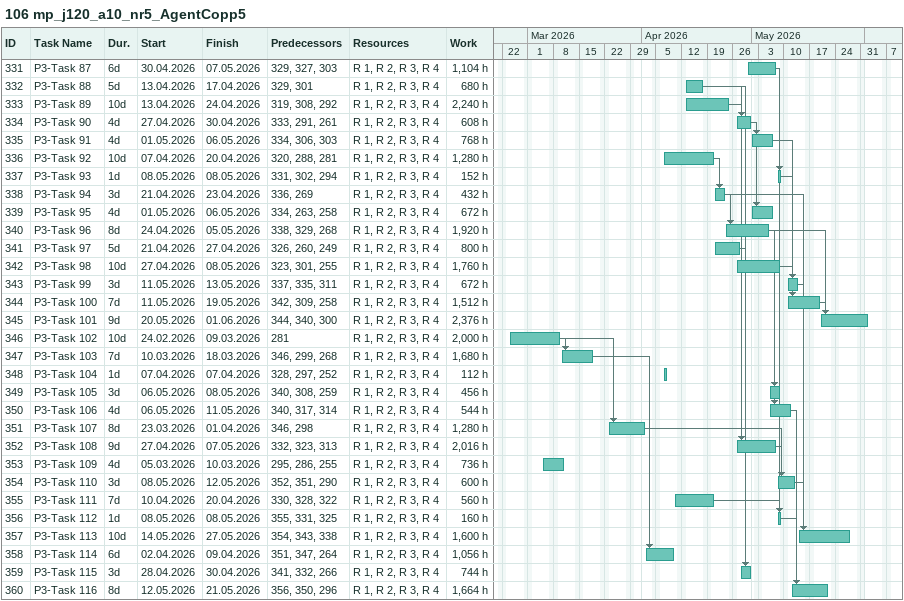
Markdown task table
106 mp_j120_a10_nr5_AgentCopp5

| ID | Task | Duration | Start | Finish | Predecessors | Resources | Work (h) |
|---|---|---|---|---|---|---|---|
| 331 | P3-Task 87 | 6d | 2026-04-30 | 2026-05-07 | 329, 327, 303 | R 1, R 2, R 3, R 4 | 1104 |
| 332 | P3-Task 88 | 5d | 2026-04-13 | 2026-04-17 | 329, 301 | R 1, R 2, R 3, R 4 | 680 |
| 333 | P3-Task 89 | 10d | 2026-04-13 | 2026-04-24 | 319, 308, 292 | R 1, R 2, R 3, R 4 | 2240 |
| 334 | P3-Task 90 | 4d | 2026-04-27 | 2026-04-30 | 333, 291, 261 | R 1, R 2, R 3, R 4 | 608 |
| 335 | P3-Task 91 | 4d | 2026-05-01 | 2026-05-06 | 334, 306, 303 | R 1, R 2, R 3, R 4 | 768 |
| 336 | P3-Task 92 | 10d | 2026-04-07 | 2026-04-20 | 320, 288, 281 | R 1, R 2, R 3, R 4 | 1280 |
| 337 | P3-Task 93 | 1d | 2026-05-08 | 2026-05-08 | 331, 302, 294 | R 1, R 2, R 3, R 4 | 152 |
| 338 | P3-Task 94 | 3d | 2026-04-21 | 2026-04-23 | 336, 269 | R 1, R 2, R 3, R 4 | 432 |
| 339 | P3-Task 95 | 4d | 2026-05-01 | 2026-05-06 | 334, 263, 258 | R 1, R 2, R 3, R 4 | 672 |
| 340 | P3-Task 96 | 8d | 2026-04-24 | 2026-05-05 | 338, 329, 268 | R 1, R 2, R 3, R 4 | 1920 |
| 341 | P3-Task 97 | 5d | 2026-04-21 | 2026-04-27 | 326, 260, 249 | R 1, R 2, R 3, R 4 | 800 |
| 342 | P3-Task 98 | 10d | 2026-04-27 | 2026-05-08 | 323, 301, 255 | R 1, R 2, R 3, R 4 | 1760 |
| 343 | P3-Task 99 | 3d | 2026-05-11 | 2026-05-13 | 337, 335, 311 | R 1, R 2, R 3, R 4 | 672 |
| 344 | P3-Task 100 | 7d | 2026-05-11 | 2026-05-19 | 342, 309, 258 | R 1, R 2, R 3, R 4 | 1512 |
| 345 | P3-Task 101 | 9d | 2026-05-20 | 2026-06-01 | 344, 340, 300 | R 1, R 2, R 3, R 4 | 2376 |
| 346 | P3-Task 102 | 10d | 2026-02-24 | 2026-03-09 | 281 | R 1, R 2, R 3, R 4 | 2000 |
| 347 | P3-Task 103 | 7d | 2026-03-10 | 2026-03-18 | 346, 299, 268 | R 1, R 2, R 3, R 4 | 1680 |
| 348 | P3-Task 104 | 1d | 2026-04-07 | 2026-04-07 | 328, 297, 252 | R 1, R 2, R 3, R 4 | 112 |
| 349 | P3-Task 105 | 3d | 2026-05-06 | 2026-05-08 | 340, 308, 259 | R 1, R 2, R 3, R 4 | 456 |
| 350 | P3-Task 106 | 4d | 2026-05-06 | 2026-05-11 | 340, 317, 314 | R 1, R 2, R 3, R 4 | 544 |
| 351 | P3-Task 107 | 8d | 2026-03-23 | 2026-04-01 | 346, 298 | R 1, R 2, R 3, R 4 | 1280 |
| 352 | P3-Task 108 | 9d | 2026-04-27 | 2026-05-07 | 332, 323, 313 | R 1, R 2, R 3, R 4 | 2016 |
| 353 | P3-Task 109 | 4d | 2026-03-05 | 2026-03-10 | 295, 286, 255 | R 1, R 2, R 3, R 4 | 736 |
| 354 | P3-Task 110 | 3d | 2026-05-08 | 2026-05-12 | 352, 351, 290 | R 1, R 2, R 3, R 4 | 600 |
| 355 | P3-Task 111 | 7d | 2026-04-10 | 2026-04-20 | 330, 328, 322 | R 1, R 2, R 3, R 4 | 560 |
| 356 | P3-Task 112 | 1d | 2026-05-08 | 2026-05-08 | 355, 331, 325 | R 1, R 2, R 3, R 4 | 160 |
| 357 | P3-Task 113 | 10d | 2026-05-14 | 2026-05-27 | 354, 343, 338 | R 1, R 2, R 3, R 4 | 1600 |
| 358 | P3-Task 114 | 6d | 2026-04-02 | 2026-04-09 | 351, 347, 264 | R 1, R 2, R 3, R 4 | 1056 |
| 359 | P3-Task 115 | 3d | 2026-04-28 | 2026-04-30 | 341, 332, 266 | R 1, R 2, R 3, R 4 | 744 |
| 360 | P3-Task 116 | 8d | 2026-05-12 | 2026-05-21 | 356, 350, 296 | R 1, R 2, R 3, R 4 | 1664 |
